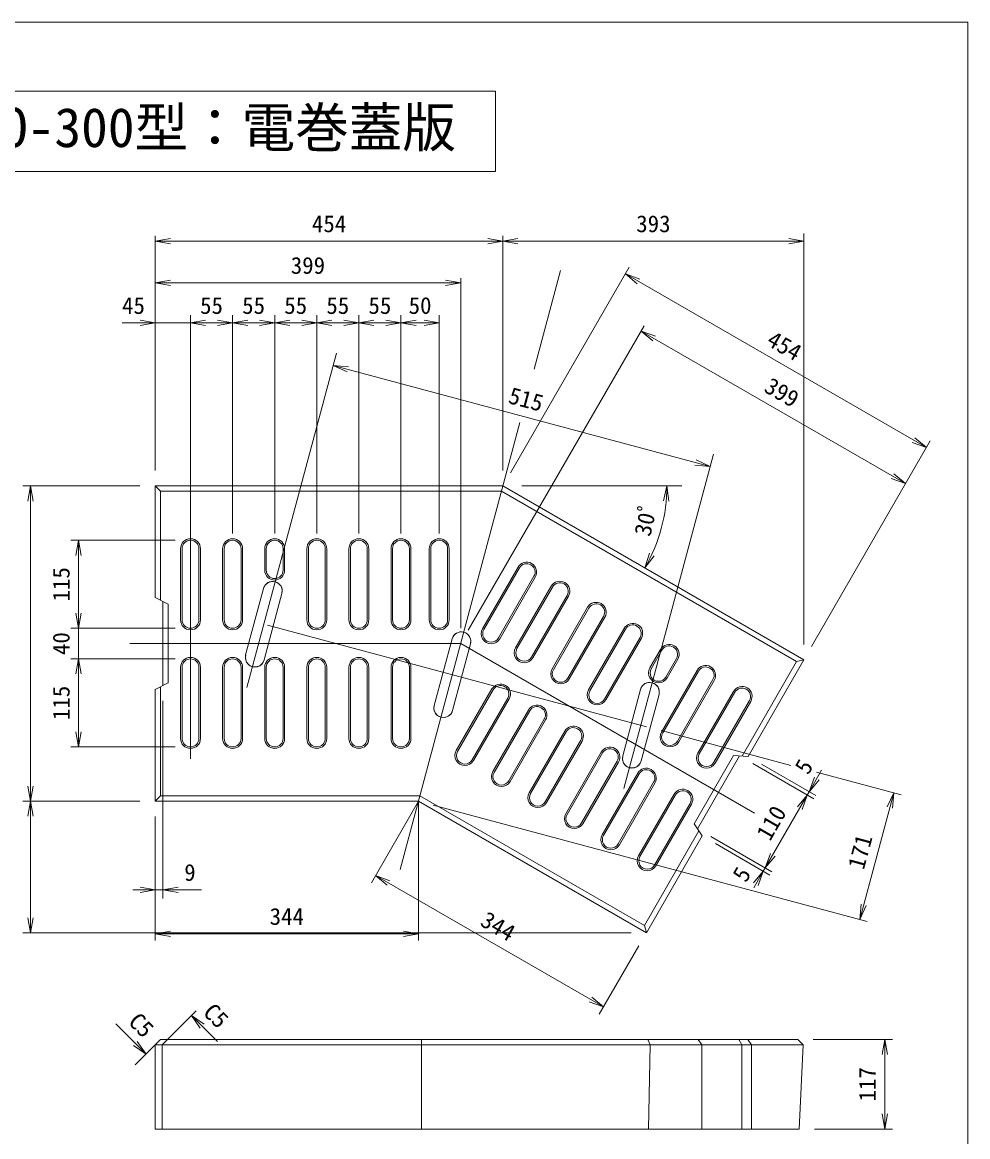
# Model space of a CAD drawing. Units: millimetres on the paper, with parts at other scales. Extents: x 143 to 576, y 45 to 323.
# Drawn here: x 211.3 to 334.9, y 177.2 to 322.9 of the extents above; entities that cross this region are included whole.
import ezdxf
from ezdxf.enums import TextEntityAlignment as Align

# ---------------------------------------------------------------- set-up
doc = ezdxf.new("R2010")
doc.units = ezdxf.units.MM
doc.layers.add('0_2', color=4, linetype='Continuous', lineweight=18)
doc.styles.add('ＭＳ ゴシック-5.0-0.0', font='')
doc.styles.get('ＭＳ ゴシック-5.0-0.0').set_extended_font_data('ＭＳ ゴシック-5.0-0.0')

msp = doc.modelspace()

# ---------------------------------------------------------------- linework, layer by layer
at = {"layer": '0_2'}
for p, q in [((143.091, 322.86), (334.856, 322.86)), ((334.856, 322.86), (334.856, 45.242)), ((198.892, 313.872), (273.143, 313.872)), ((273.143, 313.872), (273.143, 303.38)), ((273.143, 303.38), (198.892, 303.38)), ((228.707, 264.272), (228.707, 294.938)), ((228.707, 294.273), (230.677, 294.62)), ((228.707, 294.273), (230.677, 293.925)), ((228.707, 294.273), (274.126, 294.273)), ((274.126, 294.273), (272.156, 294.62)), ((274.126, 294.273), (272.156, 293.925)), ((274.126, 264.272), (274.126, 294.938)), ((274.126, 294.273), (276.096, 294.62)), ((274.126, 294.273), (276.096, 293.925)), ((274.126, 294.273), (313.462, 294.273)), ((313.462, 294.273), (311.492, 294.62)), ((313.462, 294.273), (311.492, 293.925)), ((313.462, 241.567), (313.462, 295.273)), ((275.126, 264.004), (290.623, 290.853)), ((278.212, 277.525), (281.672, 290.442)), ((290.123, 289.987), (292.003, 289.303)), ((290.123, 289.987), (291.655, 288.702)), ((329.459, 267.282), (290.123, 289.987)), ((228.707, 288.83), (230.677, 289.178)), ((228.707, 288.83), (230.677, 288.483)), ((228.707, 288.83), (268.607, 288.83)), ((268.607, 288.83), (266.638, 289.178)), ((268.607, 288.83), (266.638, 288.483)), ((268.607, 243.672), (268.607, 289.425)), ((233.307, 256.072), (233.307, 284.592)), ((238.807, 256.072), (238.807, 284.592)), ((244.307, 256.072), (244.307, 284.592)), ((249.807, 256.072), (249.807, 284.592)), ((255.307, 256.072), (255.307, 284.592)), ((260.807, 256.072), (260.807, 284.592)), ((265.807, 256.072), (265.807, 284.592)), ((228.707, 283.592), (224.361, 283.592)), ((228.707, 283.592), (226.738, 283.939)), ((228.707, 283.592), (226.738, 283.244)), ((233.307, 283.592), (228.707, 283.592)), ((233.307, 283.592), (235.277, 283.939)), ((233.307, 283.592), (235.277, 283.244)), ((233.307, 283.592), (238.807, 283.592)), ((238.807, 283.592), (236.838, 283.939)), ((238.807, 283.592), (236.838, 283.244)), ((238.807, 283.592), (240.777, 283.939)), ((238.807, 283.592), (240.777, 283.244)), ((244.307, 283.592), (238.807, 283.592)), ((244.307, 283.592), (242.338, 283.939)), ((244.307, 283.592), (242.338, 283.244)), ((244.307, 283.592), (246.277, 283.939)), ((244.307, 283.592), (246.277, 283.244)), ((249.807, 283.592), (244.307, 283.592)), ((249.807, 283.592), (247.838, 283.939)), ((249.807, 283.592), (247.838, 283.244)), ((249.807, 283.592), (251.777, 283.939)), ((249.807, 283.592), (251.777, 283.244)), ((255.307, 283.592), (249.807, 283.592)), ((255.307, 283.592), (253.338, 283.939)), ((255.307, 283.592), (253.338, 283.244)), ((255.307, 283.592), (257.277, 283.939)), ((255.307, 283.592), (257.277, 283.244)), ((260.807, 283.592), (255.307, 283.592)), ((260.807, 283.592), (258.838, 283.939)), ((260.807, 283.592), (258.838, 283.244)), ((260.807, 283.592), (262.777, 283.939)), ((260.807, 283.592), (262.777, 283.244)), ((265.807, 283.592), (260.807, 283.592)), ((265.807, 283.592), (263.838, 283.939)), ((265.807, 283.592), (263.838, 283.244)), ((269.607, 243.404), (292.569, 283.186)), ((292.182, 282.515), (294.061, 281.831)), ((292.182, 282.515), (293.714, 281.23)), ((292.182, 282.515), (326.739, 262.569)), ((240.668, 235.924), (252.373, 279.618)), ((251.945, 278.019), (253.938, 277.845)), ((251.945, 278.019), (253.758, 277.174)), ((251.945, 278.019), (301.208, 264.822)), ((260.702, 212.162), (276.351, 270.578)), ((314.462, 241.299), (329.959, 268.148)), ((329.459, 267.282), (327.58, 267.966)), ((329.459, 267.282), (327.927, 268.568)), ((289.931, 222.727), (301.636, 266.421)), ((301.208, 264.822), (299.396, 265.668)), ((301.208, 264.822), (299.216, 264.997)), ((326.739, 262.569), (325.206, 263.854)), ((211.408, 262.272), (226.707, 262.272)), ((212.408, 262.272), (212.06, 260.302)), ((212.408, 262.272), (212.755, 260.302)), ((212.408, 262.272), (212.408, 221.072)), ((276.606, 262.272), (297.482, 262.272)), ((295.55, 262.272), (295.113, 260.32)), ((295.55, 262.272), (295.806, 260.289)), ((326.739, 262.569), (324.859, 263.253)), ((217.667, 255.172), (231.307, 255.172)), ((218.667, 255.172), (218.319, 253.202)), ((218.667, 255.172), (219.014, 253.202)), ((218.667, 255.172), (218.667, 243.672)), ((233.307, 256.072), (233.307, 226.631)), ((232.007, 244.772), (232.007, 254.072)), ((234.607, 244.772), (234.607, 254.072)), ((237.507, 244.772), (237.507, 254.072)), ((240.107, 254.072), (240.107, 244.772)), ((243.007, 251.272), (243.007, 254.072)), ((245.607, 251.272), (245.607, 254.072)), ((248.507, 244.772), (248.507, 254.072)), ((251.107, 244.772), (251.107, 254.072)), ((254.007, 244.772), (254.007, 254.072)), ((256.607, 244.772), (256.607, 254.072)), ((259.507, 244.772), (259.507, 254.072)), ((262.107, 244.772), (262.107, 254.072)), ((264.507, 244.772), (264.507, 254.072)), ((267.107, 244.772), (267.107, 254.072)), ((292.681, 251.562), (293.278, 253.471)), ((292.681, 251.562), (293.895, 253.152)), ((271.456, 243.607), (276.105, 251.662)), ((273.708, 242.307), (278.357, 250.362)), ((275.787, 241.108), (280.436, 249.162)), ((278.038, 239.808), (282.688, 247.862)), ((280.55, 238.358), (285.199, 246.413)), ((218.667, 243.672), (218.319, 245.642)), ((218.667, 243.672), (219.014, 245.642)), ((282.802, 237.058), (287.451, 245.113)), ((217.667, 243.672), (231.307, 243.672)), ((218.667, 243.672), (218.667, 239.672)), ((243.369, 244.073), (292.873, 230.811)), ((285.314, 235.609), (289.963, 243.663)), ((287.565, 234.309), (292.214, 242.363)), ((225.397, 241.672), (268.607, 241.672)), ((306.996, 219.514), (268.607, 241.672)), ((293.326, 238.489), (294.726, 240.914)), ((217.667, 239.672), (231.307, 239.672)), ((218.667, 239.672), (218.319, 237.702)), ((218.667, 239.672), (219.014, 237.702)), ((218.667, 239.672), (218.667, 228.172)), ((295.578, 237.189), (296.978, 239.614)), ((232.007, 238.572), (232.007, 229.272)), ((234.607, 238.572), (234.607, 229.272)), ((237.507, 238.572), (237.507, 229.272)), ((240.107, 238.572), (240.107, 229.272)), ((243.007, 238.572), (243.007, 229.272)), ((245.607, 238.572), (245.607, 229.272)), ((248.507, 238.572), (248.507, 229.272)), ((251.107, 238.572), (251.107, 229.272)), ((254.007, 238.572), (254.007, 229.272)), ((256.607, 238.572), (256.607, 229.272)), ((259.507, 238.572), (259.507, 229.272)), ((262.107, 238.572), (262.107, 229.272)), ((299.49, 238.164), (294.84, 230.11)), ((297.092, 228.81), (301.741, 236.864)), ((272.687, 235.738), (268.038, 227.683)), ((299.604, 227.36), (304.253, 235.415)), ((229.707, 208.354), (229.707, 234.172)), ((274.939, 234.438), (270.29, 226.384)), ((301.856, 226.06), (306.505, 234.115)), ((277.451, 232.988), (272.802, 224.934)), ((279.703, 231.689), (275.053, 223.634)), ((218.667, 228.172), (218.319, 230.142)), ((218.667, 228.172), (219.014, 230.142)), ((282.214, 230.239), (277.565, 222.184)), ((311.734, 225.758), (294.805, 230.293)), ((284.466, 228.939), (279.817, 220.885)), ((217.667, 228.172), (231.307, 228.172)), ((286.978, 227.489), (282.329, 219.435)), ((289.229, 226.19), (284.58, 218.135)), ((306.78, 225.989), (314.763, 221.382)), ((315.013, 221.815), (307.896, 225.923)), ((291.741, 224.74), (287.092, 216.685)), ((314.146, 222.315), (315.769, 225.125)), ((326.153, 221.896), (315.104, 224.856)), ((212.408, 221.072), (212.06, 223.042)), ((212.408, 221.072), (212.755, 223.042)), ((293.993, 223.44), (289.344, 215.386)), ((314.146, 222.315), (314.83, 224.194)), ((314.146, 222.315), (315.432, 223.847)), ((296.504, 221.99), (291.855, 213.936)), ((313.897, 221.882), (308.398, 212.355)), ((313.897, 221.882), (312.611, 220.349)), ((313.897, 221.882), (313.213, 220.002)), ((314.146, 222.315), (313.897, 221.882)), ((325.187, 222.154), (320.759, 205.623)), ((325.187, 222.154), (324.342, 220.342)), ((325.187, 222.154), (325.013, 220.162)), ((211.408, 221.072), (226.707, 221.072)), ((212.408, 221.072), (212.06, 219.102)), ((212.408, 221.072), (212.755, 219.102)), ((212.408, 221.072), (212.408, 203.885)), ((256.941, 210.42), (263.089, 221.072)), ((263.089, 202.889), (263.089, 221.072)), ((321.725, 205.364), (265.021, 220.555)), ((298.756, 220.691), (294.107, 212.636)), ((228.707, 202.889), (228.707, 219.072)), ((301.281, 216.463), (309.264, 211.855)), ((309.014, 211.422), (301.897, 215.53)), ((308.398, 212.355), (309.081, 214.234)), ((308.398, 212.355), (309.683, 213.887)), ((257.489, 211.371), (259.369, 210.687)), ((257.489, 211.371), (259.022, 210.085)), ((257.489, 211.371), (287.266, 194.183)), ((308.148, 211.922), (306.862, 210.389)), ((308.148, 211.922), (306.895, 209.752)), ((308.148, 211.922), (307.464, 210.042)), ((308.398, 212.355), (308.148, 211.922)), ((228.707, 209.501), (226.738, 209.848)), ((229.707, 209.501), (231.677, 209.848)), ((228.707, 209.501), (225.764, 209.501)), ((228.707, 209.501), (226.738, 209.153)), ((228.707, 209.501), (229.707, 209.501)), ((229.707, 209.501), (234.74, 209.501)), ((229.707, 209.501), (231.677, 209.153)), ((320.759, 205.623), (320.933, 207.615)), ((320.759, 205.623), (321.604, 207.436)), ((212.408, 203.885), (212.06, 205.854)), ((212.408, 203.885), (212.755, 205.854)), ((211.408, 203.885), (290.866, 203.885)), ((228.707, 203.758), (230.677, 204.105)), ((263.089, 203.758), (261.119, 204.105)), ((228.707, 203.758), (230.677, 203.411)), ((228.707, 203.758), (263.089, 203.758)), ((263.089, 203.758), (261.119, 203.411)), ((286.718, 193.233), (291.866, 202.152)), ((287.266, 194.183), (285.734, 195.469)), ((287.266, 194.183), (285.387, 194.867)), ((230.309, 189.93), (234.058, 193.68)), ((233.441, 193.063), (236.832, 189.672)), ((233.441, 193.063), (235.08, 191.916)), ((233.441, 193.063), (234.588, 191.424)), ((227.495, 188.018), (223.529, 191.983)), ((227.495, 188.018), (226.348, 189.656)), ((229.609, 189.23), (230.309, 189.93)), ((314.658, 189.93), (325.011, 189.93)), ((324.011, 189.93), (323.664, 187.961)), ((324.011, 189.93), (324.359, 187.961)), ((324.011, 189.93), (324.011, 178.23)), ((227.495, 188.018), (225.856, 189.165)), ((228.707, 189.23), (226.081, 186.604)), ((229.607, 189.23), (229.607, 178.23)), ((305.336, 189.23), (305.336, 178.23)), ((324.011, 178.23), (323.664, 180.2)), ((324.011, 178.23), (324.359, 180.2)), ((314.852, 178.23), (325.011, 178.23))]:
    msp.add_line(p, q, dxfattribs=at)
at = {"layer": '0_2', "color": 2}
for p, q in [((229.407, 261.572), (228.707, 262.272)), ((274.126, 262.272), (228.707, 262.272)), ((228.707, 247.672), (228.707, 262.272)), ((274.126, 262.272), (313.462, 239.567)), ((229.407, 261.572), (273.938, 261.572)), ((229.407, 247.322), (229.407, 261.572)), ((312.506, 239.311), (273.938, 261.572)), ((232.207, 244.772), (232.207, 254.072)), ((234.407, 244.772), (234.407, 254.072)), ((237.707, 244.772), (237.707, 254.072)), ((239.907, 254.072), (239.907, 244.772)), ((243.207, 251.272), (243.207, 254.072)), ((245.407, 251.272), (245.407, 254.072)), ((248.707, 244.772), (248.707, 254.072)), ((250.907, 244.772), (250.907, 254.072)), ((254.207, 244.772), (254.207, 254.072)), ((256.407, 244.772), (256.407, 254.072)), ((259.707, 244.772), (259.707, 254.072)), ((261.907, 244.772), (261.907, 254.072)), ((264.707, 244.772), (264.707, 254.072)), ((266.907, 244.772), (266.907, 254.072)), ((271.629, 243.507), (276.279, 251.562)), ((273.535, 242.407), (278.184, 250.462)), ((275.96, 241.008), (280.609, 249.062)), ((228.707, 247.672), (230.407, 246.822)), ((242.843, 248.872), (240.514, 240.179)), ((245.258, 248.225), (242.929, 239.532)), ((277.865, 239.908), (282.514, 247.962)), ((229.707, 247.172), (229.707, 236.172)), ((230.407, 246.822), (230.407, 236.522)), ((280.723, 238.258), (285.372, 246.313)), ((282.629, 237.158), (287.278, 245.213)), ((285.487, 235.509), (290.136, 243.563)), ((267.475, 242.274), (265.146, 233.58)), ((287.392, 234.409), (292.041, 242.463)), ((269.889, 241.627), (267.56, 232.933)), ((293.5, 238.389), (294.899, 240.814)), ((295.405, 237.289), (296.805, 239.714)), ((305.382, 226.969), (312.506, 239.311)), ((306.163, 226.922), (313.462, 239.567)), ((312.506, 239.311), (313.462, 239.567)), ((232.207, 238.572), (232.207, 229.272)), ((234.407, 238.572), (234.407, 229.272)), ((237.707, 238.572), (237.707, 229.272)), ((239.907, 238.572), (239.907, 229.272)), ((243.207, 238.572), (243.207, 229.272)), ((245.407, 238.572), (245.407, 229.272)), ((248.707, 238.572), (248.707, 229.272)), ((250.907, 238.572), (250.907, 229.272)), ((254.207, 238.572), (254.207, 229.272)), ((256.407, 238.572), (256.407, 229.272)), ((259.707, 238.572), (259.707, 229.272)), ((261.907, 238.572), (261.907, 229.272)), ((299.663, 238.064), (295.014, 230.01)), ((228.707, 235.672), (230.407, 236.522)), ((229.407, 236.022), (229.407, 221.772)), ((296.919, 228.91), (301.568, 236.964)), ((228.707, 235.672), (228.707, 221.072)), ((272.86, 235.638), (268.211, 227.583)), ((274.766, 234.538), (270.117, 226.484)), ((292.106, 235.675), (289.777, 226.982)), ((294.521, 235.028), (292.192, 226.335)), ((299.777, 227.26), (304.426, 235.315)), ((301.682, 226.16), (306.332, 234.215)), ((277.624, 232.888), (272.975, 224.834)), ((279.529, 231.789), (274.88, 223.734)), ((282.387, 230.139), (277.738, 222.084)), ((284.293, 229.039), (279.644, 220.985)), ((287.151, 227.389), (282.502, 219.335)), ((289.056, 226.29), (284.407, 218.235)), ((304.266, 227.036), (299.117, 218.115)), ((305.047, 226.989), (299.549, 217.462)), ((306.163, 226.922), (304.266, 227.036)), ((291.914, 224.64), (287.265, 216.585)), ((293.82, 223.54), (289.171, 215.486)), ((229.407, 221.772), (228.707, 221.072)), ((229.407, 221.772), (263.276, 221.772)), ((292.61, 204.841), (263.276, 221.772)), ((296.678, 221.891), (292.029, 213.836)), ((263.089, 221.072), (228.707, 221.072)), ((263.089, 221.072), (292.866, 203.885)), ((298.583, 220.791), (293.934, 212.736)), ((299.733, 217.182), (292.61, 204.841)), ((300.165, 216.529), (299.117, 218.115)), ((300.165, 216.529), (292.866, 203.885)), ((292.61, 204.841), (292.866, 203.885)), ((228.707, 189.23), (229.407, 189.93)), ((229.407, 189.93), (312.658, 189.93)), ((263.491, 178.23), (263.491, 189.93)), ((293.358, 189.23), (293.071, 189.93)), ((300.115, 189.23), (299.655, 189.93)), ((305.336, 189.23), (304.963, 189.93)), ((306.608, 189.23), (306.111, 189.93)), ((313.358, 189.23), (312.658, 189.93)), ((228.707, 189.23), (228.707, 178.23)), ((228.707, 189.23), (313.358, 189.23)), ((293.144, 178.23), (293.358, 189.23)), ((300.115, 189.23), (300.115, 178.23)), ((306.608, 189.23), (306.608, 178.23)), ((313.358, 189.23), (312.852, 178.23)), ((228.707, 178.23), (312.852, 178.23))]:
    msp.add_line(p, q, dxfattribs=at)
at = {"layer": '0_2', "color": 9}
for p, q in [((242.843, 248.872), (243.059, 249.31)), ((243.059, 249.31), (243.425, 249.631)), ((243.425, 249.631), (243.887, 249.788)), ((243.887, 249.788), (244.374, 249.756)), ((244.374, 249.756), (244.811, 249.54)), ((244.811, 249.54), (245.133, 249.174)), ((245.133, 249.174), (245.29, 248.712)), ((240.514, 240.179), (242.843, 248.872)), ((245.258, 248.225), (242.929, 239.532)), ((245.29, 248.712), (245.258, 248.225)), ((265.146, 233.58), (267.475, 242.274)), ((267.475, 242.274), (267.69, 242.711)), ((267.69, 242.711), (268.057, 243.033)), ((268.057, 243.033), (268.519, 243.189)), ((268.519, 243.189), (269.005, 243.158)), ((269.005, 243.158), (269.443, 242.942)), ((269.443, 242.942), (269.764, 242.575)), ((269.764, 242.575), (269.921, 242.113)), ((269.921, 242.113), (269.889, 241.627)), ((269.889, 241.627), (267.56, 232.933)), ((240.482, 239.692), (240.514, 240.179)), ((240.639, 239.23), (240.482, 239.692)), ((240.961, 238.863), (240.639, 239.23)), ((241.398, 238.648), (240.961, 238.863)), ((242.713, 239.094), (242.347, 238.773)), ((242.929, 239.532), (242.713, 239.094)), ((241.885, 238.616), (241.398, 238.648)), ((242.347, 238.773), (241.885, 238.616)), ((292.106, 235.675), (292.322, 236.113)), ((292.322, 236.113), (292.688, 236.434)), ((292.688, 236.434), (293.15, 236.591)), ((293.15, 236.591), (293.637, 236.559)), ((293.637, 236.559), (294.074, 236.343)), ((294.074, 236.343), (294.396, 235.977)), ((294.396, 235.977), (294.553, 235.515)), ((289.777, 226.982), (292.106, 235.675)), ((294.521, 235.028), (292.192, 226.335)), ((294.553, 235.515), (294.521, 235.028)), ((265.114, 233.093), (265.146, 233.58)), ((265.271, 232.632), (265.114, 233.093)), ((265.592, 232.265), (265.271, 232.632)), ((266.03, 232.049), (265.592, 232.265)), ((266.516, 232.017), (266.03, 232.049)), ((266.978, 232.174), (266.516, 232.017)), ((267.345, 232.496), (266.978, 232.174)), ((267.56, 232.933), (267.345, 232.496)), ((289.745, 226.495), (289.777, 226.982)), ((289.902, 226.033), (289.745, 226.495)), ((290.224, 225.666), (289.902, 226.033)), ((291.976, 225.897), (291.61, 225.576)), ((292.192, 226.335), (291.976, 225.897)), ((290.661, 225.451), (290.224, 225.666)), ((291.148, 225.419), (290.661, 225.451)), ((291.61, 225.576), (291.148, 225.419))]:
    msp.add_line(p, q, dxfattribs=at)
at = {"layer": '0_2'}
for centre, radius, start, end in [((274.126, 262.272), 21.424, 330.00643, 0), ((233.307, 254.072), 1.3, 0, 180), ((238.807, 254.072), 1.3, 0, 180), ((244.307, 254.072), 1.3, 0, 180), ((249.807, 254.072), 1.3, 0, 180), ((255.307, 254.072), 1.3, 0, 180), ((260.807, 254.072), 1.3, 0, 180), ((265.807, 254.072), 1.3, 0, 180), ((277.231, 251.012), 1.3, 330.00643, 150.00643), ((244.307, 251.272), 1.3, 180, 0), ((281.562, 248.512), 1.3, 330.00643, 150.00643), ((286.325, 245.763), 1.3, 330.00643, 150.00643), ((233.307, 244.772), 1.3, 180, 0), ((238.807, 244.772), 1.3, 180, 0), ((249.807, 244.772), 1.3, 180, 0), ((255.307, 244.772), 1.3, 180, 0), ((260.807, 244.772), 1.3, 180, 0), ((265.807, 244.772), 1.3, 180, 0), ((272.582, 242.957), 1.3, 150.00643, 330.00643), ((291.089, 243.013), 1.3, 330.00643, 150.00643), ((276.913, 240.458), 1.3, 150.00643, 330.00643), ((295.852, 240.264), 1.3, 330.00643, 150.00643), ((233.307, 238.572), 1.3, 0, 180), ((238.807, 238.572), 1.3, 0, 180), ((244.307, 238.572), 1.3, 0, 180), ((249.807, 238.572), 1.3, 0, 180), ((255.307, 238.572), 1.3, 0, 180), ((260.807, 238.572), 1.3, 0, 180), ((281.676, 237.708), 1.3, 150.00643, 330.00643), ((294.452, 237.839), 1.3, 150.00643, 330.00643), ((300.615, 237.514), 1.3, 330.00643, 150.00643), ((273.813, 235.088), 1.3, 330.00643, 150.00643), ((305.379, 234.765), 1.3, 330.00643, 150.00643), ((286.439, 234.959), 1.3, 150.00643, 330.00643), ((278.577, 232.338), 1.3, 330.00643, 150.00643), ((283.34, 229.589), 1.3, 330.00643, 150.00643), ((295.966, 229.46), 1.3, 150.00643, 330.00643), ((233.307, 229.272), 1.3, 180, 0), ((238.807, 229.272), 1.3, 180, 0), ((244.307, 229.272), 1.3, 180, 0), ((249.807, 229.272), 1.3, 180, 0), ((255.307, 229.272), 1.3, 180, 0), ((260.807, 229.272), 1.3, 180, 0), ((269.164, 227.033), 1.3, 150.00643, 330.00643), ((288.104, 226.84), 1.3, 330.00643, 150.00643), ((300.73, 226.71), 1.3, 150.00643, 330.00643), ((273.928, 224.284), 1.3, 150.00643, 330.00643), ((292.867, 224.09), 1.3, 330.00643, 150.00643), ((278.691, 221.534), 1.3, 150.00643, 330.00643), ((297.63, 221.341), 1.3, 330.00643, 150.00643), ((283.454, 218.785), 1.3, 150.00643, 330.00643), ((288.218, 216.036), 1.3, 150.00643, 330.00643), ((292.981, 213.286), 1.3, 150.00643, 330.00643)]:
    msp.add_arc(centre, radius, start, end, dxfattribs=at)
at = {"layer": '0_2', "color": 2}
for centre, radius, start, end in [((233.307, 254.072), 1.1, 0, 180), ((238.807, 254.072), 1.1, 0, 180), ((244.307, 254.072), 1.1, 0, 180), ((249.807, 254.072), 1.1, 0, 180), ((255.307, 254.072), 1.1, 0, 180), ((260.807, 254.072), 1.1, 0, 180), ((265.807, 254.072), 1.1, 0, 180), ((277.231, 251.012), 1.1, 330.00643, 150.00643), ((244.307, 251.272), 1.1, 180, 0), ((244.05, 248.549), 1.25, 345.00322, 165.00322), ((281.562, 248.512), 1.1, 330.00643, 150.00643), ((286.325, 245.763), 1.1, 330.00643, 150.00643), ((233.307, 244.772), 1.1, 180, 0), ((238.807, 244.772), 1.1, 180, 0), ((249.807, 244.772), 1.1, 180, 0), ((255.307, 244.772), 1.1, 180, 0), ((260.807, 244.772), 1.1, 180, 0), ((265.807, 244.772), 1.1, 180, 0), ((272.582, 242.957), 1.1, 150.00643, 330.00643), ((291.089, 243.013), 1.1, 330.00643, 150.00643), ((268.682, 241.95), 1.25, 345.00322, 165.00322), ((276.913, 240.458), 1.1, 150.00643, 330.00643), ((295.852, 240.264), 1.1, 330.00643, 150.00643), ((233.307, 238.572), 1.1, 0, 180), ((238.807, 238.572), 1.1, 0, 180), ((241.722, 239.855), 1.25, 165.00322, 345.00322), ((244.307, 238.572), 1.1, 0, 180), ((249.807, 238.572), 1.1, 0, 180), ((255.307, 238.572), 1.1, 0, 180), ((260.807, 238.572), 1.1, 0, 180), ((281.676, 237.708), 1.1, 150.00643, 330.00643), ((294.452, 237.839), 1.1, 150.00643, 330.00643), ((300.615, 237.514), 1.1, 330.00643, 150.00643), ((273.813, 235.088), 1.1, 330.00643, 150.00643), ((293.313, 235.352), 1.25, 345.00322, 165.00322), ((286.439, 234.959), 1.1, 150.00643, 330.00643), ((305.379, 234.765), 1.1, 330.00643, 150.00643), ((266.353, 233.257), 1.25, 165.00322, 345.00322), ((278.577, 232.338), 1.1, 330.00643, 150.00643), ((283.34, 229.589), 1.1, 330.00643, 150.00643), ((233.307, 229.272), 1.1, 180, 0), ((238.807, 229.272), 1.1, 180, 0), ((244.307, 229.272), 1.1, 180, 0), ((249.807, 229.272), 1.1, 180, 0), ((255.307, 229.272), 1.1, 180, 0), ((260.807, 229.272), 1.1, 180, 0), ((295.966, 229.46), 1.1, 150.00643, 330.00643), ((269.164, 227.033), 1.1, 150.00643, 330.00643), ((288.104, 226.84), 1.1, 330.00643, 150.00643), ((300.73, 226.71), 1.1, 150.00643, 330.00643), ((290.985, 226.658), 1.25, 165.00322, 345.00322), ((273.928, 224.284), 1.1, 150.00643, 330.00643), ((292.867, 224.09), 1.1, 330.00643, 150.00643), ((278.691, 221.534), 1.1, 150.00643, 330.00643), ((297.63, 221.341), 1.1, 330.00643, 150.00643), ((283.454, 218.785), 1.1, 150.00643, 330.00643), ((288.218, 216.036), 1.1, 150.00643, 330.00643), ((292.981, 213.286), 1.1, 150.00643, 330.00643)]:
    msp.add_arc(centre, radius, start, end, dxfattribs=at)

# ---------------------------------------------------------------- texts
at = {"layer": '0_2', "color": 7, "style": 'ＭＳ ゴシック-5.0-0.0'}
for s, height, p in [('SO-300型：電巻蓋版', 5.132, (205.047, 305.013)), ('454', 2.199, (249.167, 294.773)), ('393', 2.199, (291.544, 294.773)), ('399', 2.199, (246.407, 289.33)), ('50', 2.199, (261.807, 284.092)), ('45', 2.199, (224.361, 284.092)), ('55', 2.199, (234.557, 284.092)), ('55', 2.199, (240.057, 284.092)), ('55', 2.199, (245.557, 284.092)), ('55', 2.199, (251.057, 284.092)), ('55', 2.199, (256.557, 284.092)), ('9', 2.199, (232.49, 210.001)), ('344', 2.199, (243.648, 204.258))]:
    msp.add_text(s, height=height, dxfattribs=at).set_placement(p, align=Align.BOTTOM_LEFT)
for s, rotation, p in [('454', 330.006, (308.092, 280.192)), ('399', 330.006, (307.762, 274.1)), ('515', 345.003, (274.533, 272.486)), ('30ﾟ', 77.122, (294.022, 255.415)), ('115', 90, (218.167, 247.172)), ('40', 90, (218.167, 240.172)), ('115', 90, (218.167, 231.672)), ('5', 60.006, (314.586, 224.076)), ('110', 60.006, (309.589, 215.419)), ('171', 75.003, (321.908, 211.845)), ('5', 60.006, (306.462, 210.002)), ('344', 330.006, (270.679, 204.335)), ('C5', 315, (234.358, 192.854)), ('C5', 315, (224.59, 191.63)), ('117', 90, (323.511, 181.83))]:
    msp.add_text(s, height=2.199, rotation=rotation, dxfattribs=at).set_placement(p, align=Align.BOTTOM_LEFT)

doc.saveas('drawing.dxf')
